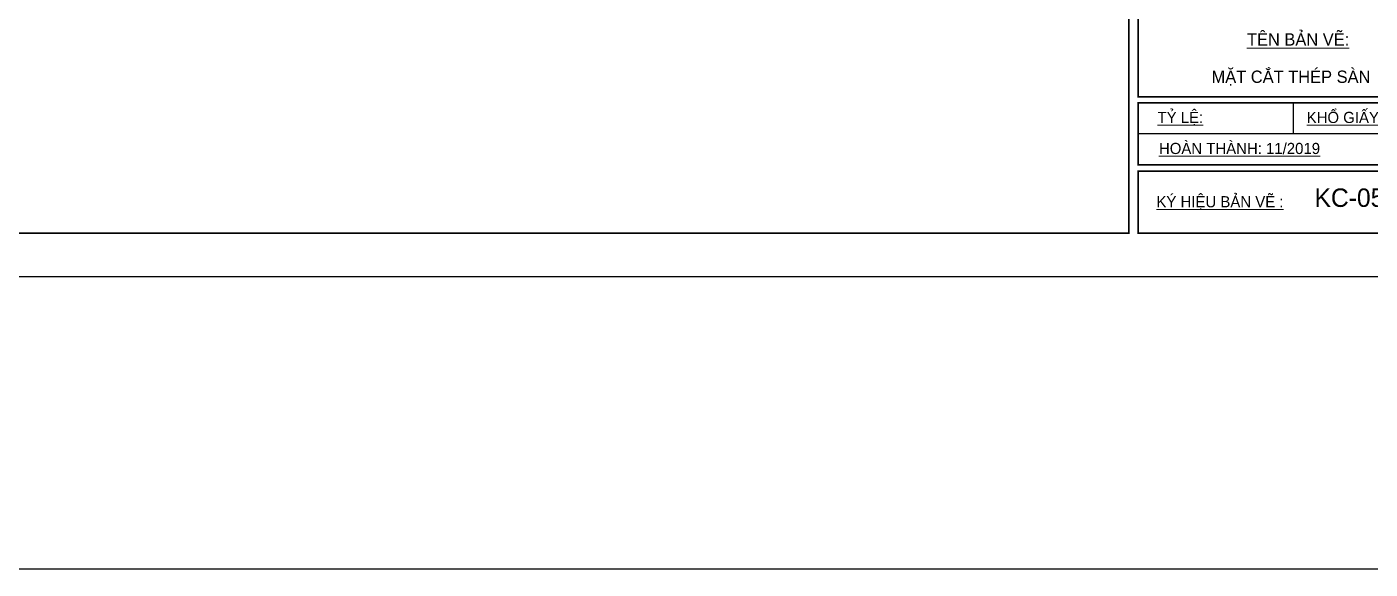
# Model space of a CAD drawing. Extents: x -1855204 to -1466800, y -1308584 to -996495.
# Drawn here: x -1734909 to -1713454, y -1269883 to -1261218 of the extents above; entities that cross this region are included whole.
import ezdxf
from ezdxf.enums import TextEntityAlignment as Align

# ---------------------------------------------------------------- set-up
doc = ezdxf.new("R2010")
doc.units = 0
doc.header["$LTSCALE"] = 150
doc.layers.get('Defpoints').update_dxf_attribs({"lineweight": 18})
for name, color, linetype, lineweight in [('05.Text', 253, 'Continuous', 18), ('11.Khung bo', 32, 'Continuous', 50), ('12.Khung', 36, 'Continuous', 25), ('KCVN-THAY', 7, 'Continuous', 25), ('LS-THAY', 7, 'Continuous', 20)]:
    doc.layers.add(name, color=color, linetype=linetype, lineweight=lineweight)
doc.styles.add('VnAvantH', font='')
doc.styles.get('VnAvantH').set_extended_font_data('.VnAvantH')

# ---------------------------------------------------------------- blocks, each defined once
blk = doc.blocks.new('*U4')
at = {"layer": 'KCVN-THAY', "color": 140}
blk.add_lwpolyline([(214871.76, 86966.68), (215381.8, 86966.68), (215381.8, 86579.68), (214871.76, 86579.68)], close=True, dxfattribs=at)
blk = doc.blocks.new('100')
at = {"layer": '11.Khung bo', "const_width": 26.7}
for points in [[(1860913, -945240), (1860913, -916940), (1896063, -916940), (1896063, -945240)], [(1896213, -943040), (1901213, -943040), (1901213, -940640), (1896213, -940640)], [(1896213, -944140), (1901213, -944140), (1901213, -943140), (1896213, -943140)], [(1896213, -945240), (1901213, -945240), (1901213, -944240), (1896213, -944240)]]:
    blk.add_lwpolyline(points, close=True, dxfattribs=at)
at = {"layer": '12.Khung'}
for p, q in [((1898713, -943640), (1898713, -943140)), ((1901213, -943640), (1896213, -943640))]:
    blk.add_line(p, q, dxfattribs=at)
at = {"layer": '12.Khung', "color": 1}
blk.add_lwpolyline([(1901579, -945940), (1901579, -916240), (1859580, -916240), (1859580, -945940)], close=True, dxfattribs=at)
at = {"layer": '05.Text', "style": 'VnAvantH'}
for s, height, p in [('%%Utªn b¶n vÏ:', 198, (1897966, -942216)), ('%%Utû lÖ:', 180, (1896525, -943464)), ('%%UKHæ GIÊY :     A3', 180, (1898928, -943464)), ('%%Uhoµn thµnh: 11/2019', 180, (1896548, -943964)), ('%%Uký hiÖu b¶n vÏ :', 180, (1896508, -944823))]:
    blk.add_text(s, height=height, dxfattribs=at).set_placement(p)

msp = doc.modelspace()

# ---------------------------------------------------------------- linework, layer by layer
at = {"layer": 'LS-THAY', "color": 140}
msp.add_lwpolyline([(-1855203.1, -1269883.3), (-1466800.1, -1269882.8), (-1466800.1, -1308583.6), (-1855203.1, -1308583.6)], close=True, dxfattribs=at)

# ---------------------------------------------------------------- block references
at = {"layer": '05.Text', "xscale": 0.991454545641318, "yscale": 0.991454545641318, "zscale": 0.9914545456793755}
msp.add_blockref('100', (-3597168.6, -327353.1), dxfattribs=at)
at = {"layer": 'Defpoints', "xscale": 100, "yscale": 100, "zscale": 100}
msp.add_blockref('*U4', (-23244947.3, -9927850.9), dxfattribs=at)

# ---------------------------------------------------------------- texts
at = {"layer": '05.Text', "color": 1, "style": 'VnAvantH'}
for s, height, p in [('mÆt c¾t thÐp sµn', 196.306, (-1713449.8, -1262113.6)), ('KC-05-04', 294.46, (-1712658.1, -1264095.4))]:
    msp.add_text(s, height=height, dxfattribs=at).set_placement(p, align=Align.RIGHT)

doc.saveas('drawing.dxf')
